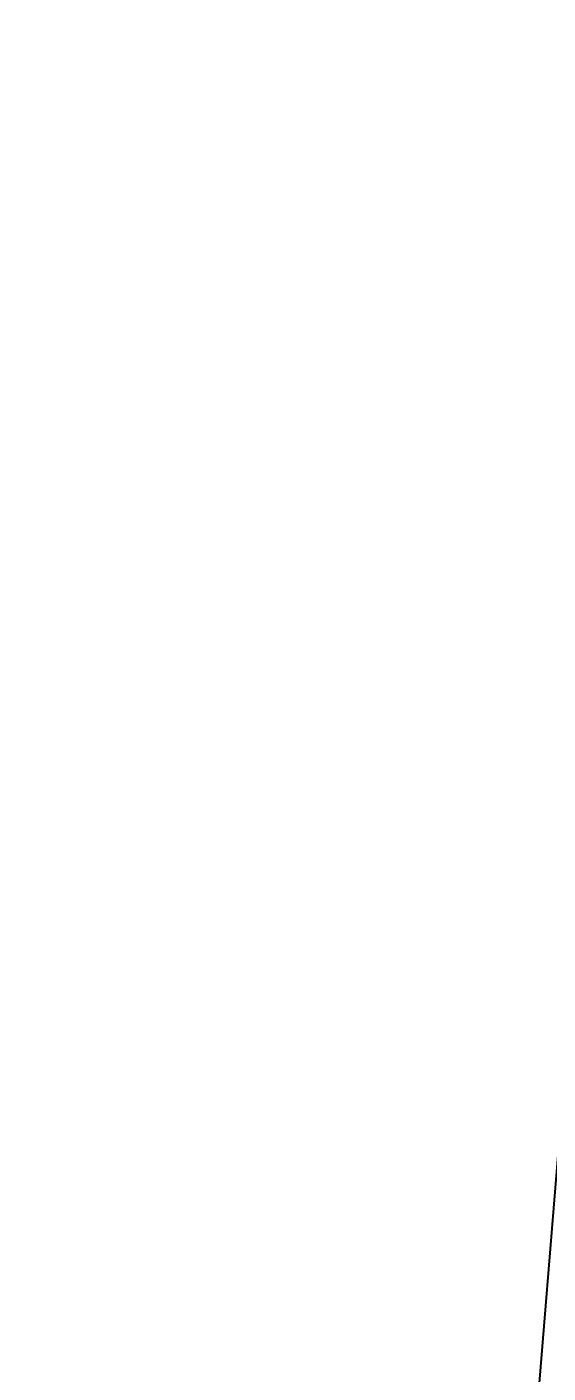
# Model space of a CAD drawing. Header units: millimetres. Extents: x -123812 to 252100, y -3000 to 639000.
# Drawn here: x -37946 to -28745, y 68280 to 92040 of the extents above; entities that cross this region are included whole.
import ezdxf

# ---------------------------------------------------------------- set-up
doc = ezdxf.new("R2010")
doc.units = ezdxf.units.MM
doc.layers.add('D-STR-DIM', color=7, linetype='Continuous', lineweight=13)
doc.layers.add('D-STR-STRC', color=7, linetype='Continuous', lineweight=25)
doc.styles.add('OpenSansCondensed-Light', font='OpenSansCondensed-Light.ttf')
doc.styles.add('TOWER_UNICODE', font='Arial Unicode.ttf')
doc.dimstyles.new('EZDXF', dxfattribs={"dimtxt": 0.25, "dimasz": 0.175, "dimexe": 0.375, "dimexo": 0.125, "dimgap": 0.1, "dimtad": 1, "dimlfac": 100, "dimzin": 12, "dimdsep": 46, "dimtxsty": 'OpenSansCondensed-Light', "dimblk": 'ARCHTICK', "dimcen": 2.5, "dimazin": 3, "dimtfac": 0.5, "dimtmove": 2, "dimatfit": 3})

# ---------------------------------------------------------------- blocks, each defined once
blk = doc.blocks.new('_ARCHTICK')
at = {"color": 0, "linetype": 'BYBLOCK', "const_width": 0.15}
blk.add_lwpolyline([(-0.5, -0.5), (0.5, 0.5)], dxfattribs=at)

msp = doc.modelspace()

# ---------------------------------------------------------------- linework, layer by layer
at = {"layer": 'D-STR-STRC'}
msp.add_lwpolyline([(-29364.3, 62500), (-27597.3, 62500), (-26600.9, 75000), (-28334.8, 75000)], close=True, dxfattribs=at)

# ---------------------------------------------------------------- dimensions: what is measured, and where the dimension line sits
at = {"layer": 'D-STR-DIM'}
msp.add_linear_dim(base=(-112000, 0), p1=(0, 0), p2=(0, 634000), angle=90, dimstyle='EZDXF', override={"dimtxt": 8400, "dimasz": 3750, "dimexe": 2100, "dimexo": 1800, "dimgap": 2100, "dimtad": 1, "dimdec": 0, "dimlfac": 1, "dimlunit": 2, "dimtxsty": 'TOWER_UNICODE', "dimclrd": 7, "dimclre": 7, "dimclrt": 7}, dxfattribs=at).render()

doc.saveas('drawing.dxf')
